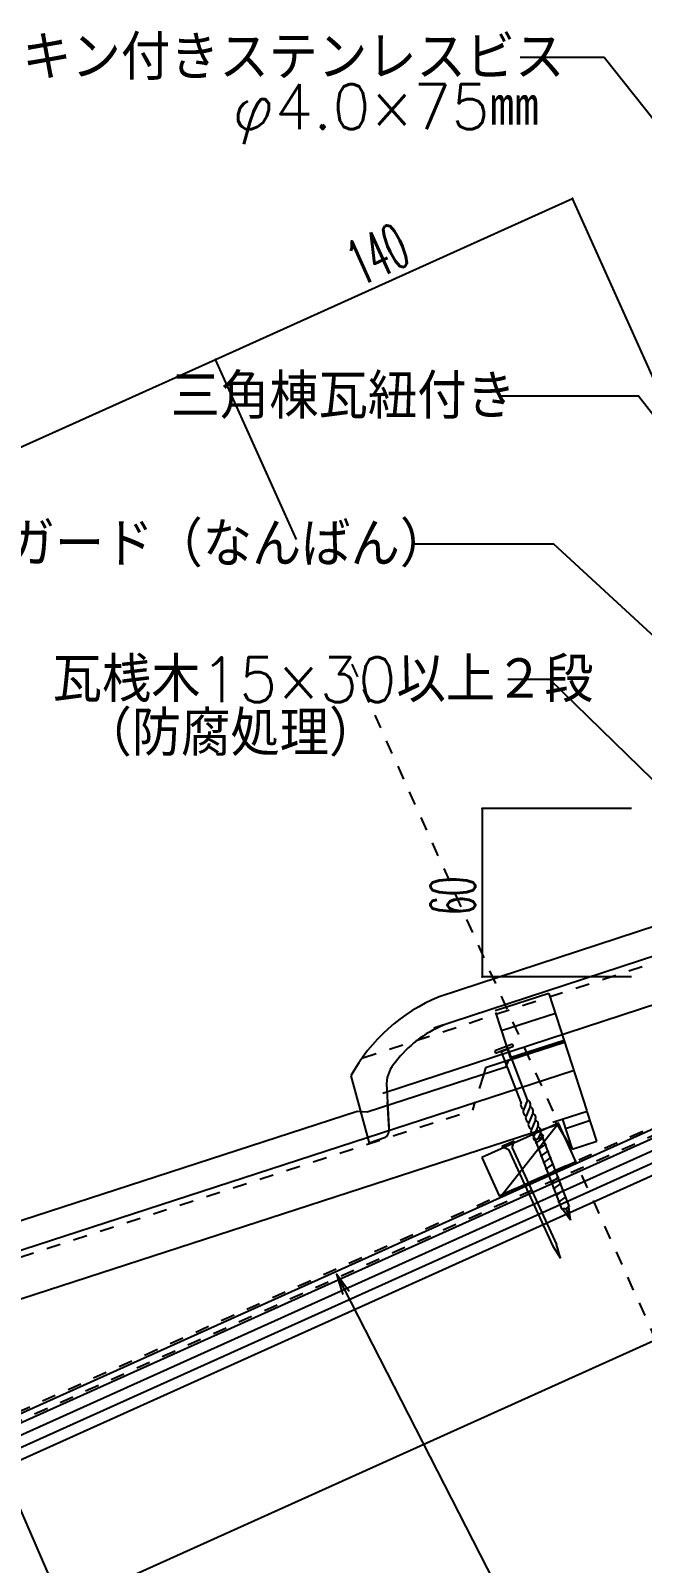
# Model space of a CAD drawing. Extents: x -1727 to 4652, y -2364 to 3340.
# Drawn here: x 418 to 636, y 300 to 847 of the extents above; entities that cross this region are included whole.
import ezdxf

# ---------------------------------------------------------------- set-up
doc = ezdxf.new("R2010")
doc.units = 0
doc.header["$LTSCALE"] = 5
doc.linetypes.add('DOT', pattern=[2, 1, -1])
for name, color, linetype in [('0-1', 7, 'CONTINUOUS'), ('0-2', 7, 'CONTINUOUS'), ('0-3', 7, 'CONTINUOUS'), ('0-4', 7, 'CONTINUOUS'), ('0-F', 7, 'CONTINUOUS')]:
    doc.layers.add(name, color=color, linetype=linetype)
doc.styles.get("Standard").update_dxf_attribs({"font": 'txt.shx', "bigfont": 'extfont.shx'})

msp = doc.modelspace()

# ---------------------------------------------------------------- linework, layer by layer
at = {"layer": '0-1', "color": 7, "linetype": 'CONTINUOUS'}
for p, q in [((144.8049, 232.7497), (765.0378, 511.8512)), ((585.5255, 431.1788), (606.3852, 457.6149))]:
    msp.add_line(p, q, dxfattribs=at)
at = {"layer": '0-1', "color": 7, "linetype": 'DOT'}
msp.add_line((145.725, 230.7022), (765.3791, 509.5433), dxfattribs=at)
at = {"layer": '0-1', "color": 4, "linetype": 'CONTINUOUS'}
for p, q in [((589.9957, 485.8091), (583.6353, 483.3475)), ((583.6353, 483.3475), (583.9201, 482.6116)), ((583.9201, 482.6116), (590.2805, 485.0732)), ((586.0845, 483.0671), (585.3575, 483.1679)), ((586.0845, 483.0671), (585.3575, 483.1679)), ((588.3742, 483.9533), (586.0845, 483.0671)), ((593.0854, 464.978), (586.0845, 483.0671)), ((588.3742, 483.9533), (588.8431, 484.5168)), ((595.3747, 465.8651), (588.3742, 483.9533)), ((590.2805, 485.0732), (589.9957, 485.8091)), ((593.1295, 465.0491), (592.818, 464.3042)), ((595.3747, 465.8651), (593.7333, 461.9393)), ((596.2929, 463.4927), (594.6515, 459.567)), ((596.2929, 463.4927), (594.6515, 459.567)), ((597.211, 461.1204), (595.5696, 457.1946)), ((597.211, 461.1204), (595.5696, 457.1946)), ((598.1292, 458.7481), (596.4878, 454.8222)), ((598.1292, 458.7481), (596.4878, 454.8222)), ((599.0473, 456.3756), (597.4059, 452.4499)), ((599.0473, 456.3756), (597.4059, 452.4499)), ((599.9655, 454.0033), (599.1663, 452.092)), ((599.9655, 454.0033), (599.1663, 452.092)), ((586.1807, 449.3213), (590.5455, 451.3185)), ((586.1807, 449.3213), (588.5587, 448.21)), ((589.8318, 448.7925), (590.5455, 451.3185)), ((589.8318, 448.7925), (605.6425, 414.2379)), ((597.6051, 451.4878), (600.9942, 452.7995)), ((597.6487, 452.5151), (607.6148, 426.7645)), ((601.0371, 452.5257), (598.0446, 450.3787)), ((601.9433, 450.1843), (598.9508, 448.0373)), ((600.2487, 453.5214), (610.2148, 427.7707)), ((588.5587, 448.21), (604.3694, 413.6554)), ((602.8494, 447.843), (599.857, 445.696)), ((603.7556, 445.5016), (600.7631, 443.3547)), ((604.6618, 443.1603), (601.6692, 441.0133)), ((605.5679, 440.8189), (602.5754, 438.672)), ((606.474, 438.4776), (603.4816, 436.3306)), ((607.3802, 436.1362), (604.3877, 433.9892)), ((608.2864, 433.7949), (605.2939, 431.6479)), ((609.1925, 431.4535), (606.2, 429.3065)), ((610.6392, 423.0217), (607.8411, 426.8517)), ((610.6392, 423.0217), (610.1308, 427.7379)), ((609.2766, 426.5424), (610.6392, 423.0217)), ((604.3694, 413.6554), (607.0863, 409.4)), ((607.0863, 409.4), (605.6425, 414.2379))]:
    msp.add_line(p, q, dxfattribs=at)
at = {"layer": '0-1', "color": 3, "linetype": 'CONTINUOUS'}
msp.add_lwpolyline([(579.0365, 445.2833), (585.2029, 431.6089), (612.5506, 443.9406), (606.3852, 457.6149), (579.0365, 445.2833)], close=True, dxfattribs=at)
at = {"layer": '0-1', "color": 4, "linetype": 'CONTINUOUS'}
for centre, radius, start, end in [((594.6592, 464.2243), 1.79, 335.8763, 426.4387), ((595.1119, 464.4452), 2.2981, 183.5154, 239.817), ((596.0272, 462.0802), 2.2981, 183.5154, 239.817), ((596.9453, 459.7079), 2.2981, 183.5154, 239.817), ((595.5773, 461.852), 1.79, 335.8763, 426.4387), ((596.4955, 459.4796), 1.79, 335.8763, 426.4387), ((597.8635, 457.3356), 2.2981, 183.5154, 239.817), ((598.7816, 454.9631), 2.2981, 183.5154, 239.817), ((597.4136, 457.1073), 1.79, 335.8763, 426.4387), ((598.3318, 454.7349), 1.79, 335.8763, 426.4387), ((599.2499, 452.3626), 1.79, 14.0306, 66.4387), ((599.6998, 452.5908), 2.2981, 183.5154, 207.9698), ((608.4267, 426.0848), 0.9653, 28.3196, 127.3888), ((610.2131, 426.7762), 0.9653, 94.9262, 193.9954)]:
    msp.add_arc(centre, radius, start, end, dxfattribs=at)
at = {"layer": '0-2', "color": 2, "linetype": 'CONTINUOUS'}
for p, q in [((733.4883, 558.2652), (563.7536, 502.6837)), ((736.5615, 548.7289), (561.8444, 491.5155)), ((543.683, 468.3165), (741.6057, 533.0762)), ((602.9469, 503.8701), (583.7369, 497.6394)), ((602.934, 503.8659), (616.546, 461.9337)), ((583.919, 497.0779), (589.3768, 480.2509)), ((605.2677, 496.7151), (586.0576, 490.4843)), ((608.3807, 487.1174), (589.1706, 480.8866)), ((608.7291, 486.5497), (580.3805, 477.3472)), ((588.625, 480.0071), (608.5869, 486.4816)), ((611.6893, 476.2623), (306.3345, 377.14)), ((587.5723, 477.563), (538.0221, 461.4916)), ((580.3805, 477.3472), (579.5592, 474.7305)), ((587.5723, 477.563), (588.625, 480.0071)), ((532.2631, 474.5058), (538.8098, 450.4826)), ((544.9829, 471.5919), (545.8186, 456.3066)), ((545.8866, 455.3324), (545.3354, 465.2368)), ((534.4697, 461.7294), (308.2725, 388.3032)), ((538.0221, 461.4916), (534.4697, 461.7294)), ((616.5996, 461.7685), (604.3334, 457.7867)), ((620.0555, 451.1226), (616.5996, 461.7685)), ((288.1134, 353.9879), (605.9823, 457.0878)), ((611.3217, 448.2874), (605.3568, 458.1189)), ((607.8659, 458.9334), (611.3217, 448.2874)), ((617.5008, 458.3599), (608.9528, 455.5851)), ((544.6483, 452.4236), (538.8098, 450.4826)), ((611.3217, 448.2874), (620.0555, 451.1226))]:
    msp.add_line(p, q, dxfattribs=at)
at = {"layer": '0-2', "color": 2, "linetype": 'DOT'}
for p, q in [((536.5317, 480.8721), (737.2478, 546.5992)), ((579.5592, 474.7305), (575.6277, 462.2038)), ((280.9945, 366.5619), (575.6277, 462.2038))]:
    msp.add_line(p, q, dxfattribs=at)
at = {"layer": '0-2', "color": 2, "linetype": 'CONTINUOUS'}
for centre, radius, start, end in [((587.8104, 444.1135), 63.3182, 112.3296, 151.315), ((580.6105, 455.007), 40.5271, 112.219, 143.1674), ((556.4417, 471.3454), 11.4753, 136.1014, 177.8235), ((542.7459, 455.115), 3.202, 298.3095, 360.5452)]:
    msp.add_arc(centre, radius, start, end, dxfattribs=at)
at = {"layer": '0-3', "color": 7, "linetype": 'CONTINUOUS'}
for p, q in [((483.8738, 730.1472), (611.3993, 787.533)), ((640.3062, 723.2948), (611.3993, 787.533)), ((228.5353, 615.2463), (483.8738, 730.1472)), ((512.7807, 665.909), (483.8738, 730.1472)), ((579.18, 569.8779), (579.1745, 509.7861)), ((632.4911, 569.8731), (579.18, 569.8779)), ((632.4856, 509.7813), (579.1745, 509.7861))]:
    msp.add_line(p, q, dxfattribs=at)
for points in [[(763.6088, 660.6322), (622.6981, 837.9168), (592.6981, 837.9168)], [(718.6193, 609.8527), (634.9202, 716.9715), (584.9202, 716.976)], [(709.1146, 568.0714), (604.7451, 664.1812), (554.7451, 664.1857)], [(708.8374, 513.1737), (603.2823, 615.8605), (588.2823, 615.8605)], [(527.0837, 403.669), (588.6254, 283.5876), (618.6254, 283.5876)], [(531.6168, 397.5646), (527.0837, 403.669), (529.3919, 396.4244)], [(405.0721, 340.42), (511.0222, 95.969), (541.0222, 95.969)]]:
    msp.add_lwpolyline(points, dxfattribs=at)
at = {"layer": '0-3', "color": 7}
for p in [(611.3993, 787.533), (483.8738, 730.1472), (579.18, 569.8779), (579.1745, 509.7861)]:
    msp.add_point(p, dxfattribs=at)
at = {"layer": '0-4', "color": 3, "linetype": 'CONTINUOUS'}
for p, q in [((146.0371, 229.9135), (760.7374, 506.5254)), ((147.6785, 226.2658), (762.3789, 502.8777)), ((149.32, 222.6181), (764.0203, 499.23)), ((149.4279, 218.2803), (765.6618, 495.5823)), ((169.7728, 168.2199), (765.6618, 436.3668))]:
    msp.add_line(p, q, dxfattribs=at)
at = {"layer": '0-F', "color": 1, "linetype": 'DOT'}
for p, q in [((645.5304, 370.6511), (531.3424, 624.4055)), ((910.115, 577.6081), (107.4535, 216.9335))]:
    msp.add_line(p, q, dxfattribs=at)

# ---------------------------------------------------------------- texts
at = {"layer": '0-3', "color": 7}
for s, p in [('パッキン付きステンレスビス', (379.6981, 829.9168)), ('φ4.0×75㎜', (489.9481, 812.3466)), ('瓦桟木15×30以上２段', (425.7823, 607.8605)), ('（防腐処理）', (436.434, 588.6801))]:
    msp.add_text(s, height=16, dxfattribs=at).set_placement(p)
at = {"layer": '0-3', "color": 7, "width": 0.5}
for s, rotation, p in [('140', 24.2275, (535.6676, 756.1956)), ('60', 89.9948, (576.6765, 531.8322))]:
    msp.add_text(s, height=16, rotation=rotation, dxfattribs=at).set_placement(p)
at = {"layer": '0-3', "color": 7}
for s, p in [('三角棟瓦紐付き', (467.9195, 708.9866)), ('シルガード（なんばん）', (373.7443, 656.2021))]:
    msp.add_text(s, height=16, rotation=359.9948, dxfattribs=at).set_placement(p)

doc.saveas('drawing.dxf')
